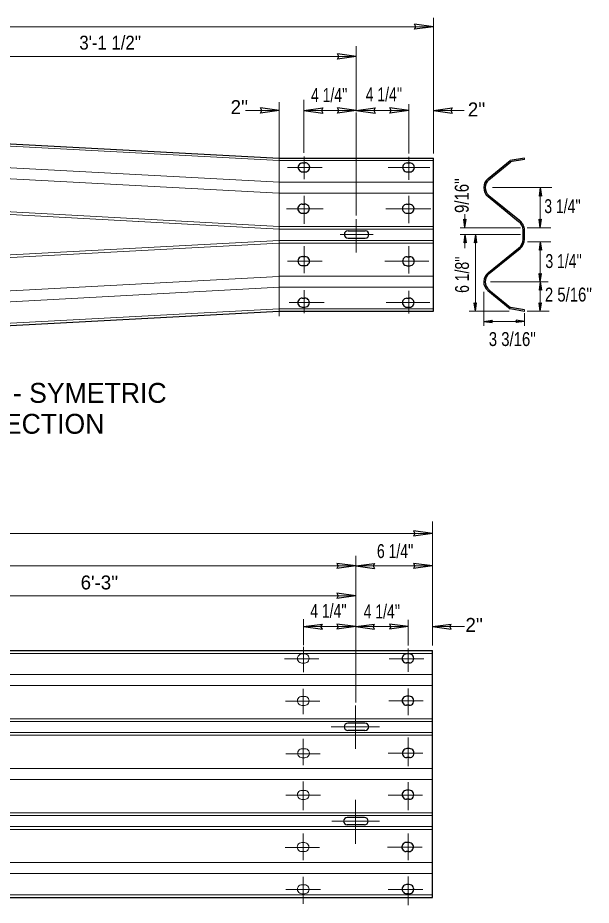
# Model space of a CAD drawing. Extents: x 650 to 1056, y -89 to 184.
# Drawn here: x 876.6 to 925.2, y 35.1 to 110.4 of the extents above; entities that cross this region are included whole.
import ezdxf

# ---------------------------------------------------------------- set-up
doc = ezdxf.new("R2010")
doc.units = 0
doc.header["$LTSCALE"] = 0.47
doc.layers.add('1', color=7, linetype='Continuous', lineweight=25)

msp = doc.modelspace()

# ---------------------------------------------------------------- linework, layer by layer
at = {"layer": '1', "lineweight": 13}
for p, q in [((911.8329, 98.872), (911.8329, 110.3807)), ((811.4169, 109.621), (911.8329, 109.621)), ((905.2922, 102.4672), (905.2922, 107.9759)), ((861.6006, 107.0887), (905.2922, 107.0887)), ((898.7514, 85.0735), (898.7514, 103.2272)), ((900.8447, 98.9234), (900.8447, 103.4174)), ((895.8917, 102.5084), (898.7514, 102.5084)), ((909.7404, 98.872), (909.7404, 103.0375)), ((914.4287, 102.5084), (911.8329, 102.5084)), ((824.8029, 102.2027), (898.7507, 98.2657)), ((905.2922, 93.6142), (905.2922, 102.3404)), ((824.6207, 100.4162), (898.7788, 96.4368)), ((824.6019, 99.4859), (898.7286, 95.5083)), ((900.8631, 96.6809), (900.8631, 98.614)), ((898.7514, 98.2657), (911.8329, 98.2657)), ((909.7404, 96.6422), (909.7404, 98.5754)), ((919.5609, 98.4767), (919.5609, 98.3587)), ((899.4486, 97.69), (902.4021, 97.69)), ((907.9896, 97.69), (911.5412, 97.69)), ((824.6379, 96.6667), (898.7571, 92.6894)), ((824.6413, 96.4338), (898.7439, 92.4569)), ((898.7522, 96.4379), (911.8329, 96.4379)), ((916.8542, 95.9725), (921.8916, 95.9725)), ((920.9019, 92.5724), (920.9019, 95.9725)), ((898.7522, 95.5075), (911.8329, 95.5075)), ((900.8631, 92.8919), (900.8631, 95.2889)), ((909.7404, 92.9688), (909.7404, 95.2889)), ((899.3691, 94.1849), (902.4819, 94.1849)), ((907.7897, 94.1849), (911.6211, 94.1849)), ((914.5063, 93.7304), (914.5063, 92.5724)), ((898.7514, 92.689), (911.8329, 92.689)), ((905.2922, 90.4592), (905.2922, 93.2954)), ((898.7514, 92.4562), (911.8329, 92.4562)), ((903.9186, 91.9882), (906.7123, 91.9882)), ((919.2231, 92.5724), (914.1087, 92.5724)), ((914.1087, 92.0072), (919.2193, 92.0072)), ((914.5063, 90.8402), (914.5063, 92.0072)), ((915.3932, 85.4992), (915.3932, 92.0032)), ((921.7982, 92.5724), (919.7931, 92.5724)), ((824.5374, 87.5095), (898.7421, 91.498)), ((824.5427, 87.277), (898.7548, 91.2655)), ((898.7514, 91.501), (911.8329, 91.501)), ((898.7514, 91.2682), (911.8329, 91.2682)), ((921.7982, 91.3844), (919.8163, 91.3844)), ((920.9019, 87.9843), (920.9019, 91.3844)), ((900.8631, 88.7155), (900.8631, 90.997)), ((909.7404, 88.6769), (909.7404, 90.997)), ((899.4437, 89.7352), (902.4021, 89.7352)), ((907.7102, 89.7352), (911.4384, 89.7352)), ((824.4613, 84.457), (898.7274, 88.4485)), ((898.7514, 88.4497), (911.8329, 88.4497)), ((824.4804, 83.5267), (898.7769, 87.52)), ((898.7514, 87.5192), (911.8329, 87.5192)), ((916.6674, 87.9843), (921.5548, 87.9843)), ((920.9019, 87.9843), (920.9019, 85.4992)), ((900.8631, 85.3132), (900.8631, 87.2852)), ((909.7404, 85.294), (909.7404, 87.2077)), ((916.1076, 87.1214), (916.1076, 84.2646)), ((899.5832, 86.2232), (902.5614, 86.2232)), ((907.8298, 86.2232), (911.5314, 86.2232)), ((824.6079, 81.7127), (898.7507, 85.6979)), ((898.7556, 85.6964), (911.8329, 85.6964)), ((914.8708, 85.4992), (918.2537, 85.4992)), ((919.5587, 85.3203), (919.5587, 84.2646)), ((919.5609, 85.48), (919.5609, 85.5977)), ((919.7886, 85.4992), (921.6512, 85.4992)), ((916.1076, 84.6257), (919.5587, 84.6257)), ((911.7429, 57.1472), (911.7429, 67.6562)), ((911.7429, 66.6479), (811.3307, 66.6479)), ((905.2416, 52.3094), (905.2416, 64.7572)), ((900.8042, 57.1788), (900.8042, 59.3624)), ((905.2517, 58.738), (900.8042, 58.738)), ((909.6992, 58.738), (905.2517, 58.738)), ((909.6992, 57.1462), (909.6992, 59.3129)), ((911.7429, 58.738), (914.4639, 58.738)), ((911.7467, 56.473), (856.9937, 56.473)), ((900.7965, 54.8774), (900.7965, 57.0328)), ((909.6789, 54.898), (909.6789, 56.8884)), ((902.1246, 56.02), (899.1981, 56.02)), ((900.8979, 56.4179), (900.6774, 56.4179)), ((911.0064, 56.02), (908.0811, 56.02)), ((900.9054, 55.6514), (900.6816, 55.6514)), ((811.2816, 54.682), (911.7467, 54.682)), ((811.2816, 53.752), (911.7467, 53.752)), ((900.7832, 51.3172), (900.7832, 53.4749)), ((909.6789, 51.2182), (909.6789, 53.4853)), ((900.9054, 52.825), (900.6816, 52.825)), ((902.1988, 52.4069), (899.2723, 52.4069)), ((900.8979, 52.0585), (900.6774, 52.0585)), ((905.2314, 48.3873), (905.2314, 52.0569)), ((910.9697, 52.4317), (908.0436, 52.4317)), ((857.6863, 50.9324), (911.7467, 50.9324)), ((857.8753, 50.6999), (911.7467, 50.6999)), ((857.4343, 49.7545), (911.7467, 49.7545)), ((907.2471, 50.2338), (903.1666, 50.2338)), ((857.1197, 49.5217), (911.7467, 49.5217)), ((900.7832, 46.9975), (900.7832, 49.2317)), ((909.6789, 46.8977), (909.6789, 49.3293)), ((900.9264, 48.3873), (900.7029, 48.3873)), ((902.2363, 47.962), (899.3098, 47.962)), ((900.9189, 47.6208), (900.6984, 47.6208)), ((910.9322, 48.0127), (908.0064, 48.0127)), ((811.2816, 46.7024), (911.7467, 46.7024)), ((811.2816, 45.7724), (911.7467, 45.7724)), ((900.7832, 43.1728), (900.7832, 45.6067)), ((909.6789, 43.1732), (909.6789, 45.5568)), ((902.2457, 44.449), (899.3196, 44.449)), ((900.9054, 44.8517), (900.6816, 44.8517)), ((910.9172, 44.4367), (907.9907, 44.4367)), ((900.8979, 44.0857), (900.6774, 44.0857)), ((905.2314, 40.3264), (905.2314, 44.0595)), ((856.5527, 42.952), (911.7467, 42.952)), ((855.4817, 42.7195), (911.7467, 42.7195)), ((907.2471, 42.2392), (903.2077, 42.2392)), ((856.9937, 41.5424), (911.7467, 41.5424)), ((857.0567, 41.7749), (911.7467, 41.7749)), ((900.7832, 38.9239), (900.7832, 41.1927)), ((909.6789, 38.9239), (909.6789, 41.1927)), ((902.1711, 40.0049), (899.2453, 40.0049)), ((900.8833, 40.4219), (900.6598, 40.4219)), ((910.8673, 40.0292), (907.9412, 40.0292)), ((900.8758, 39.6554), (900.6557, 39.6554)), ((811.2816, 38.7227), (911.7467, 38.7227)), ((811.2816, 37.7927), (911.7467, 37.7927)), ((900.7832, 37.5214), (900.7832, 35.2251)), ((909.6789, 37.5598), (909.6789, 35.1083)), ((902.2457, 36.4412), (899.3196, 36.4412)), ((900.9054, 36.8482), (900.6816, 36.8482)), ((910.9296, 36.454), (908.0034, 36.454)), ((857.6863, 35.9782), (911.7467, 35.9782)), ((900.8979, 36.082), (900.6774, 36.082))]:
    msp.add_line(p, q, dxfattribs=at)
at = {"layer": '1'}
for p, q in [((911.8329, 109.6217), (910.2291, 109.8422)), ((911.8329, 109.6217), (910.2291, 109.4012)), ((905.2922, 107.0894), (903.6879, 107.3092)), ((905.2922, 107.0894), (903.6879, 106.8689)), ((824.4714, 102.4442), (898.7514, 98.458)), ((898.7514, 102.5092), (897.1476, 102.7289)), ((898.7514, 102.5092), (897.1476, 102.2879)), ((900.8447, 102.5077), (902.4489, 102.7278)), ((900.8447, 102.5077), (902.4489, 102.2872)), ((905.2922, 102.5092), (903.6879, 102.7289)), ((905.2922, 102.5092), (903.6879, 102.2879)), ((905.2922, 102.5077), (906.8968, 102.7278)), ((905.2922, 102.5077), (906.8968, 102.2872)), ((909.7404, 102.5092), (908.1358, 102.7289)), ((909.7404, 102.5092), (908.1358, 102.2879)), ((911.8329, 102.5077), (913.4372, 102.7278)), ((911.8329, 102.5077), (913.4372, 102.2872)), ((898.7514, 98.458), (911.8329, 98.458)), ((900.7299, 98.0747), (900.9538, 98.0747)), ((909.6084, 98.0677), (909.8319, 98.0677)), ((911.8329, 85.5037), (911.8329, 98.458)), ((916.4679, 96.7342), (918.3321, 98.2615)), ((916.5411, 96.6445), (918.4052, 98.1712)), ((919.5609, 98.4767), (918.3321, 98.2615)), ((919.5609, 98.3587), (918.3519, 98.1464)), ((900.7371, 97.3079), (900.9576, 97.3079)), ((909.6159, 97.3007), (909.8364, 97.3007)), ((920.9019, 95.9725), (920.8041, 95.2596)), ((920.9019, 95.9725), (920.9994, 95.2596)), ((916.4661, 95.2142), (919.0584, 93.1109)), ((916.5384, 95.3047), (919.1244, 93.2069)), ((900.7011, 94.5722), (900.9246, 94.5722)), ((909.5796, 94.5652), (909.8038, 94.5652)), ((900.7086, 93.8058), (900.9294, 93.8058)), ((909.5871, 93.7987), (909.8072, 93.7987)), ((914.5067, 92.5772), (914.4088, 93.2905)), ((914.5067, 92.5772), (914.6042, 93.2905)), ((920.9019, 92.5726), (920.8037, 93.2858)), ((920.9019, 92.5726), (920.9994, 93.2858)), ((904.5894, 92.317), (906.0493, 92.317)), ((914.5063, 92.0072), (914.4081, 91.2947)), ((914.5063, 92.0072), (914.6042, 91.2947)), ((915.3928, 92.0032), (915.2953, 91.2903)), ((915.3928, 92.0032), (915.4907, 91.2903)), ((919.4447, 91.594), (919.4447, 92.3642)), ((919.5609, 91.5899), (919.5609, 92.3657)), ((904.5894, 91.6889), (906.0493, 91.6889)), ((920.9019, 91.3844), (920.8041, 90.6716)), ((920.9019, 91.3844), (920.9998, 90.6716)), ((916.4949, 88.7672), (919.0517, 90.841)), ((916.5699, 88.6777), (919.1818, 90.796)), ((900.7217, 90.1225), (900.9456, 90.1225)), ((909.6002, 90.1154), (909.8237, 90.1154)), ((900.7288, 89.356), (900.9493, 89.356)), ((909.6077, 89.3489), (909.8282, 89.3489)), ((920.9019, 87.9843), (920.8032, 88.6975)), ((920.9019, 87.9843), (920.999, 88.6975)), ((920.9019, 87.9843), (920.8041, 87.2717)), ((920.9019, 87.9843), (920.9994, 87.2717)), ((900.7011, 86.6039), (900.9246, 86.6039)), ((909.5796, 86.5964), (909.8038, 86.5964)), ((916.4522, 87.2354), (918.3321, 85.6964)), ((916.5411, 87.3127), (918.3816, 85.8055)), ((900.7086, 85.8377), (900.9294, 85.8377)), ((909.5871, 85.8302), (909.8072, 85.8302)), ((915.3931, 85.4993), (915.2948, 86.2118)), ((915.3931, 85.4993), (915.4906, 86.2118)), ((920.902, 85.5014), (920.8037, 86.2139)), ((920.902, 85.5014), (920.9995, 86.2139)), ((824.5206, 81.514), (898.7488, 85.5037)), ((898.7514, 85.5037), (911.8329, 85.5037)), ((919.5609, 85.48), (918.3321, 85.6964)), ((919.5609, 85.5977), (918.3816, 85.8055)), ((916.1076, 84.6254), (916.8208, 84.7232)), ((916.1076, 84.6254), (916.8208, 84.5275)), ((919.5586, 84.6257), (918.8453, 84.7232)), ((919.5586, 84.6257), (918.8453, 84.5271)), ((911.7429, 66.6445), (910.1383, 66.8654)), ((911.7429, 66.6445), (910.1383, 66.4244)), ((905.2416, 63.8867), (903.637, 64.1076)), ((905.2416, 63.8867), (906.8462, 64.1076)), ((911.7429, 63.8857), (910.1383, 64.1065)), ((905.2416, 63.8867), (903.637, 63.6666)), ((905.2416, 63.8867), (906.8462, 63.6666)), ((911.7429, 63.8857), (910.1383, 63.6655)), ((905.2416, 61.354), (903.637, 61.5749)), ((905.2416, 61.354), (903.637, 61.1339)), ((900.8042, 58.738), (902.4084, 58.9577)), ((900.8042, 58.738), (902.4084, 58.5175)), ((905.2414, 58.738), (903.6368, 58.9585)), ((905.2414, 58.738), (903.6368, 58.5175)), ((905.2418, 58.738), (906.8457, 58.9577)), ((905.2418, 58.738), (906.8457, 58.5175)), ((909.6992, 58.738), (908.0949, 58.9585)), ((909.6992, 58.738), (908.0949, 58.5175)), ((911.7429, 58.7387), (913.3479, 58.9585)), ((911.7429, 58.7387), (913.3479, 58.5182)), ((858.0643, 56.7097), (911.7467, 56.7097)), ((911.7467, 35.7794), (911.7467, 56.7097)), ((909.7764, 56.4254), (909.5559, 56.4254)), ((909.7839, 55.6589), (909.5601, 55.6589)), ((909.7839, 52.8317), (909.5601, 52.8317)), ((909.7764, 52.0652), (909.5559, 52.0652)), ((906.0261, 50.5522), (904.5669, 50.5522)), ((906.0261, 49.9244), (904.5669, 49.9244)), ((909.8053, 48.3944), (909.5814, 48.3944)), ((909.7978, 47.6279), (909.5777, 47.6279)), ((909.7839, 44.8589), (909.5601, 44.8589)), ((909.7764, 44.0924), (909.5559, 44.0924)), ((905.9859, 42.5575), (904.5268, 42.5575)), ((905.9859, 41.9294), (904.5268, 41.9294)), ((909.7618, 40.429), (909.5383, 40.429)), ((909.7543, 39.6625), (909.5338, 39.6625)), ((909.7839, 36.8552), (909.5601, 36.8552)), ((857.0567, 35.7794), (911.7467, 35.7794)), ((909.7764, 36.0892), (909.5559, 36.0892))]:
    msp.add_line(p, q, dxfattribs=at)
for points in [[(910.2291, 109.4012), (910.3528, 109.624), (910.2291, 109.8422)], [(903.6879, 106.8689), (903.8128, 107.0917), (903.6879, 107.3092)], [(897.1476, 102.2879), (897.2713, 102.511), (897.1476, 102.7289)], [(902.4489, 102.7278), (902.3244, 102.5047), (902.4489, 102.2872)], [(903.6879, 102.2879), (903.8128, 102.511), (903.6879, 102.7289)], [(906.8968, 102.7278), (906.7723, 102.5047), (906.8968, 102.2872)], [(908.1358, 102.2879), (908.2603, 102.511), (908.1358, 102.7289)], [(913.4372, 102.7278), (913.3123, 102.5047), (913.4372, 102.2872)], [(920.9994, 95.2596), (920.9004, 95.3148), (920.8041, 95.2596)], [(914.4088, 93.2905), (914.5078, 93.235), (914.6042, 93.2905)], [(920.8037, 93.2858), (920.9027, 93.2307), (920.9994, 93.2858)], [(914.6042, 91.2947), (914.5052, 91.3498), (914.4081, 91.2947)], [(915.4907, 91.2903), (915.3917, 91.3457), (915.2953, 91.2903)], [(920.9998, 90.6716), (920.9004, 90.7267), (920.8041, 90.6716)], [(920.8032, 88.6975), (920.9027, 88.642), (920.999, 88.6975)], [(920.9994, 87.2717), (920.9004, 87.3272), (920.8041, 87.2717)], [(915.2948, 86.2118), (915.3938, 86.1563), (915.4906, 86.2118)], [(920.8037, 86.2139), (920.9027, 86.1584), (920.9995, 86.2139)], [(916.8208, 84.7232), (916.7657, 84.6247), (916.8208, 84.5275)], [(918.8453, 84.5271), (918.9013, 84.6265), (918.8453, 84.7232)], [(910.1383, 66.8654), (910.2636, 66.6423), (910.1383, 66.4244)], [(903.637, 64.1076), (903.7622, 63.8845), (903.637, 63.6666)], [(906.8462, 64.1076), (906.721, 63.8845), (906.8462, 63.6666)], [(910.1383, 64.1065), (910.2636, 63.8834), (910.1383, 63.6655)], [(903.637, 61.5749), (903.7618, 61.3517), (903.637, 61.1339)], [(902.4084, 58.5175), (902.2836, 58.7402), (902.4084, 58.9577)], [(903.6368, 58.9585), (903.7617, 58.735), (903.6368, 58.5175)], [(906.8457, 58.5175), (906.7216, 58.7402), (906.8457, 58.9577)], [(908.0949, 58.9585), (908.2198, 58.735), (908.0949, 58.5175)], [(913.3479, 58.5182), (913.2231, 58.741), (913.3479, 58.9585)]]:
    msp.add_lwpolyline(points, dxfattribs=at)
at = {"layer": '1', "lineweight": 13}
for points in [[(900.8447, 102.5084), (905.2922, 102.5084), (909.7404, 102.5084)], [(911.7429, 63.8867), (905.2416, 63.8867), (817.8219, 63.8867)], [(905.2416, 61.354), (861.6621, 61.354), (817.8219, 61.354)]]:
    msp.add_lwpolyline(points, dxfattribs=at)
at = {"layer": '1'}
for centre, radius, start, end in [((900.733, 97.6906), 0.3828, 89.91611, 270.60689), ((900.9535, 97.6906), 0.3828, 270.60689, 91.78064), ((909.6116, 97.6837), 0.3828, 89.91611, 270.60689), ((909.8321, 97.6837), 0.3828, 270.60689, 91.78064), ((917.0861, 95.9727), 0.9811, 128.30778, 230.98634), ((917.0861, 95.9727), 0.8648, 128.30778, 230.98634), ((900.7042, 94.1883), 0.3828, 89.91611, 270.60689), ((900.9246, 94.1883), 0.3828, 270.60689, 91.78064), ((909.5828, 94.1813), 0.3828, 89.91611, 270.60689), ((909.8033, 94.1813), 0.3828, 270.60689, 91.78064), ((918.4633, 92.3309), 0.9811, 1.87136, 52.68692), ((918.4633, 92.3309), 1.0974, 1.87136, 52.92473), ((918.4633, 91.6258), 0.9811, 306.85095, 358.12864), ((918.4633, 91.6258), 1.0974, 310.87806, 358.12864), ((900.7246, 89.7385), 0.3828, 89.91611, 270.60689), ((900.9451, 89.7385), 0.3828, 270.60689, 91.78064), ((909.6033, 89.7316), 0.3828, 89.91611, 270.60689), ((909.8237, 89.7316), 0.3828, 270.60689, 91.78064), ((917.0861, 87.984), 0.9811, 127.06181, 229.75442), ((917.0861, 87.984), 0.8648, 126.66079, 231.69222), ((900.7042, 86.2199), 0.3828, 89.91611, 270.60689), ((900.9246, 86.2199), 0.3828, 270.60689, 91.78064), ((909.5828, 86.213), 0.3828, 89.91611, 270.60689), ((909.8033, 86.213), 0.3828, 270.60689, 91.78064), ((909.56, 56.0422), 0.3828, 90.60689, 271.78064), ((909.7805, 56.0422), 0.3828, 269.91611, 90.60689), ((909.56, 52.4478), 0.3828, 88.21936, 269.39311), ((909.7805, 52.4478), 0.3828, 269.39311, 90.08389), ((909.5814, 48.0106), 0.3828, 88.21936, 269.39311), ((909.8019, 48.0106), 0.3828, 269.39311, 90.08389), ((909.56, 44.4752), 0.3828, 88.21936, 269.39311), ((909.7805, 44.4752), 0.3828, 269.39311, 90.08389), ((909.5381, 40.045), 0.3828, 88.21936, 269.39311), ((909.7586, 40.045), 0.3828, 269.39311, 90.08389), ((909.56, 36.4715), 0.3828, 88.21936, 269.39311), ((909.7805, 36.4715), 0.3828, 269.39311, 90.08389)]:
    msp.add_arc(centre, radius, start, end, dxfattribs=at)
at = {"layer": '1', "lineweight": 13}
for centre, start, end in [((900.6814, 56.0352), 90.60689, 271.78064), ((900.9018, 56.0352), 269.91611, 90.60689), ((900.6814, 52.4408), 88.21936, 269.39311), ((900.9018, 52.4408), 269.39311, 90.08389), ((900.7028, 48.0036), 88.21936, 269.39311), ((900.9232, 48.0036), 269.39311, 90.08389), ((900.6814, 44.4682), 88.21936, 269.39311), ((900.9018, 44.4682), 269.39311, 90.08389), ((900.6595, 40.038), 88.21936, 269.39311), ((900.88, 40.038), 269.39311, 90.08389), ((900.6814, 36.4645), 88.21936, 269.39311), ((900.9018, 36.4645), 269.39311, 90.08389)]:
    msp.add_arc(centre, 0.3828, start, end, dxfattribs=at)
at = {"layer": '1'}
for centre, major_axis in [((904.5891, 92.0027), (-0.314, 0)), ((906.0483, 92.0027), (0.314, 0)), ((904.567, 50.238), (-0.314, 0)), ((906.0263, 50.238), (0.314, 0)), ((904.527, 42.2431), (-0.314, 0)), ((905.9863, 42.2431), (0.314, 0))]:
    msp.add_ellipse(centre, major_axis=major_axis, ratio=0.999978, start_param=4.712389, end_param=7.8539816, dxfattribs=at)

# ---------------------------------------------------------------- texts
for s, width, p in [("3'-1 1/2''", 0.9, (881.7917, 107.6778)), ("4 1/4''", 0.75, (901.4477, 103.2337)), ("4 1/4''", 0.75, (906.0922, 103.2921)), ("3 1/4''", 0.75, (921.2413, 93.8095)), ("3 1/4''", 0.75, (921.3366, 89.1527)), ("2 5/16''", 0.8, (921.2927, 86.3122)), ("3 3/16''", 0.8, (916.5345, 82.5354)), ("6 1/4''", 0.75, (907.0416, 64.555)), ("4 1/4''", 0.75, (901.3847, 59.4895)), ("4 1/4''", 0.75, (905.9169, 59.4363))]:
    msp.add_text(s, height=1.181, dxfattribs=dict(at, width=width)).set_placement(p)
for s, height, p in [("2''", 1.181, (894.6309, 102.2107)), ("2''", 1.181, (914.7538, 102.013)), ('THRIE BEAM TRANSITION SECTION - SYMETRIC', 1.688, (836.7741, 77.7202)), ('THRIE BEAM TO W-BEAM CONNECTION', 1.688, (840.6501, 75.0974)), ("6'-3''", 1.181, (881.9046, 61.894)), ("2''", 1.181, (914.5532, 58.2955))]:
    msp.add_text(s, height=height, dxfattribs=at).set_placement(p)
for s, width, p in [("9/16''", 0.8, (914.8262, 93.8267)), ("6 1/8''", 0.75, (914.8513, 87.0442))]:
    msp.add_text(s, height=1.181, rotation=90, dxfattribs=dict(at, width=width)).set_placement(p)

doc.saveas('drawing.dxf')
